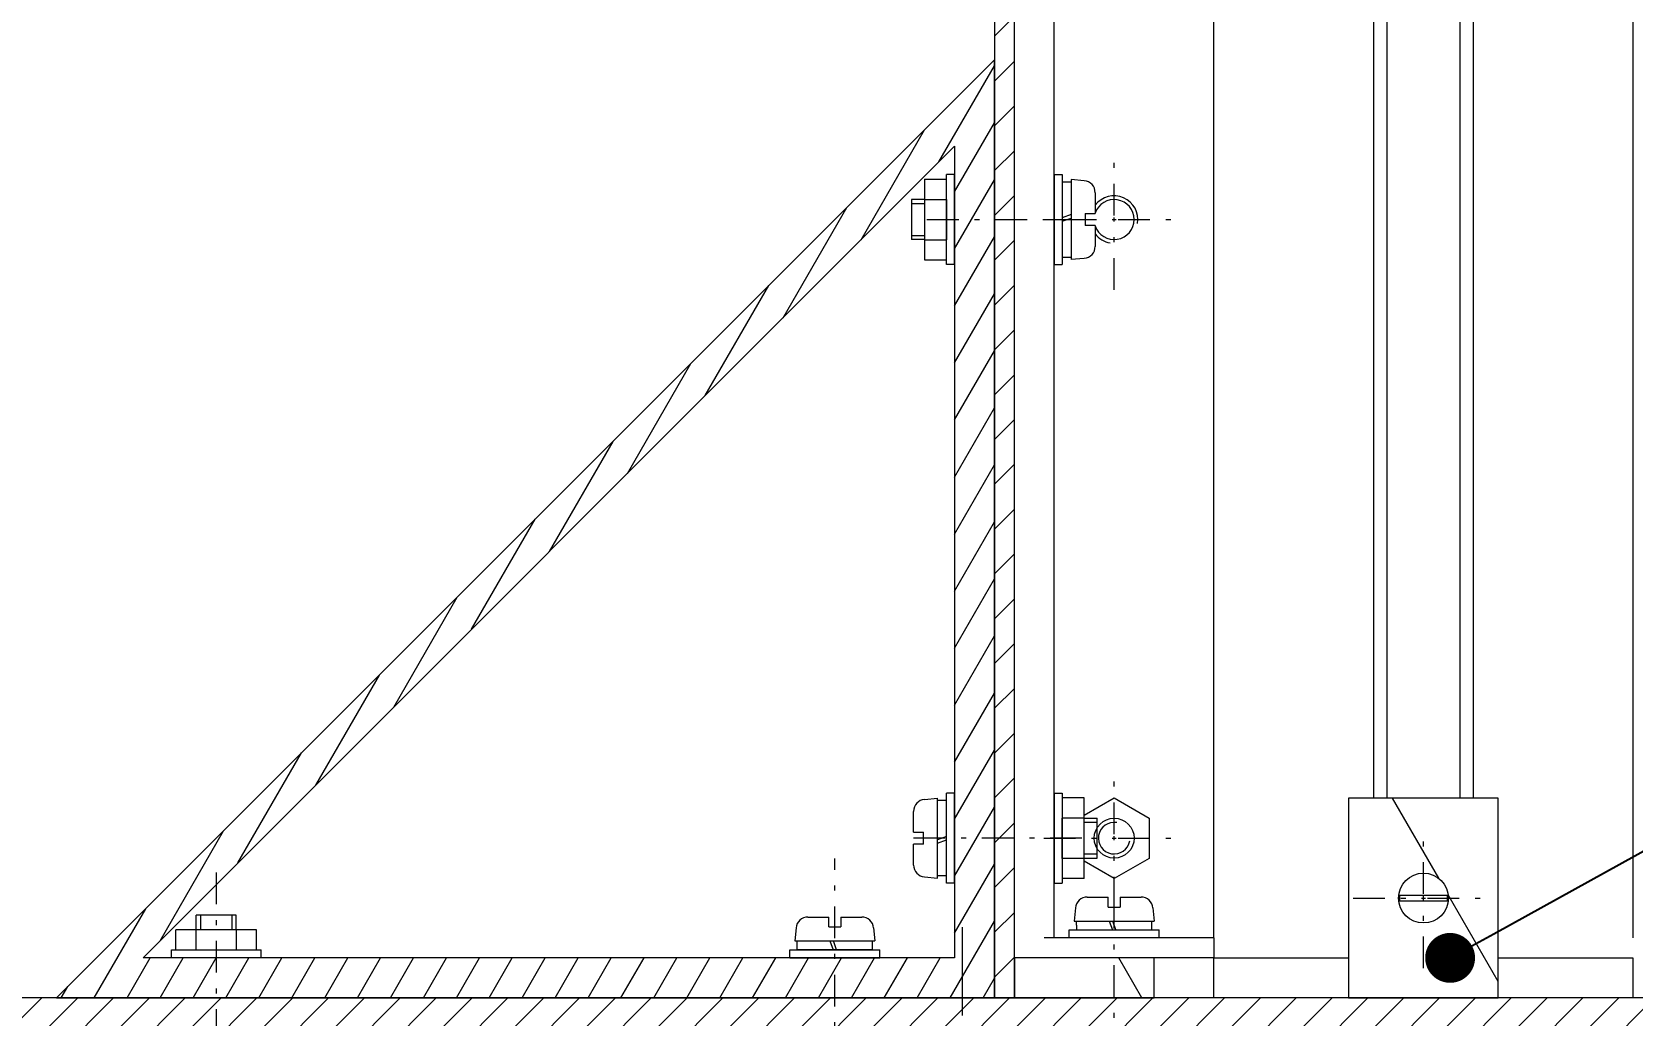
# Model space of a CAD drawing. Header units: millimetres. Extents: x 651 to 8859, y -354 to 894.
# Drawn here: x 2612.65 to 2644.74, y 105.92 to 125.64 of the extents above; entities that cross this region are included whole.
import ezdxf
from ezdxf import colors
from ezdxf.entities.mleader import LeaderData, LeaderLine
from ezdxf.math import Vec2, Vec3

# ---------------------------------------------------------------- set-up
doc = ezdxf.new("R2010")
doc.units = ezdxf.units.MM
doc.linetypes.add('CENTER2', pattern=[28.575, 19.05, -3.175, 3.175, -3.175])
doc.linetypes.add('DASHDOT2', pattern=[12.7, 6.35, -3.175, 0, -3.175])
doc.layers.get('0').update_dxf_attribs({"lineweight": 18})
for name, color, linetype, lineweight in [('cienka', 7, 'Continuous', 9), ('Kreskowanie (ISO)', 7, 'Continuous', 9), ('Widoczne (ISO)', 7, 'Continuous', 18), ('Widoczne wąskie (ISO)', 7, 'Continuous', 9)]:
    doc.layers.add(name, color=color, linetype=linetype, lineweight=lineweight)
doc.styles.get("Standard").update_dxf_attribs({"font": 'tahoma.ttf'})
pattern_1 = [(120.00018, (1761.6154, -521.0996), (-2.749626, -1.587508), [])]

# ---------------------------------------------------------------- blocks, each defined once
blk = doc.blocks.new('*U191')
at = {"layer": 'Widoczne wąskie (ISO)', "color": 0, "linetype": 'DASHDOT2', "ltscale": 0.1, "transparency": 16777216}
blk.add_line((-2.421, 0), (1.26, 0), dxfattribs=at)
blk = doc.blocks.new('*U192')
at = {"layer": 'Widoczne wąskie (ISO)', "color": 0, "linetype": 'DASHDOT2', "ltscale": 0.1, "transparency": 16777216}
blk.add_line((2.421, 0), (-1.26, 0), dxfattribs=at)
blk = doc.blocks.new('*U197')
at = {"layer": 'Widoczne wąskie (ISO)', "color": 0, "linetype": 'DASHDOT2', "ltscale": 0.1, "transparency": 16777216}
blk.add_line((0, 3.58), (0, -2.123), dxfattribs=at)
blk = doc.blocks.new('*U198')
at = {"layer": 'Widoczne wąskie (ISO)', "color": 0, "linetype": 'DASHDOT2', "ltscale": 0.1, "transparency": 16777216}
blk.add_line((0, -3.58), (0, 2.123), dxfattribs=at)
blk = doc.blocks.new('*U199')
at = {"layer": 'Widoczne wąskie (ISO)', "color": 0, "linetype": 'DASHDOT2', "ltscale": 0.1, "transparency": 16777216}
blk.add_line((0, -2.421), (0, 1.26), dxfattribs=at)
blk = doc.blocks.new('*U213')
at = {"layer": 'Widoczne wąskie (ISO)', "color": 0, "linetype": 'CENTER2', "ltscale": 0.1, "transparency": 16777216}
blk.add_line((0, -3.58), (0, 1.051), dxfattribs=at)
blk = doc.blocks.new('_Dot')
at = {"color": 0, "linetype": 'ByBlock', "lineweight": -2}
blk.add_line((-0.5, 0), (-1, 0), dxfattribs=at)
at = {"color": 0, "linetype": 'ByBlock', "const_width": 0.5}
blk.add_lwpolyline([(-0.25, 0, 1), (0.25, 0, 1)], format="xyb", close=True, dxfattribs=at)
blk = doc.blocks.new('*U745')
at = {"layer": 'Widoczne wąskie (ISO)', "color": 0, "linetype": 'DASHDOT2', "ltscale": 0.1, "transparency": 16777216}
for p, q in [((0, 0.08164), (0, 1.4082)), ((-1.4082, 0), (-0.08164, 0)), ((0.08164, 0), (1.4082, 0)), ((0, -1.4082), (0, -0.08164))]:
    blk.add_line(p, q, dxfattribs=at)
at = {"layer": 'Widoczne wąskie (ISO)', "color": 0, "linetype": 'Continuous', "ltscale": 0.1, "transparency": 16777216}
for p, q in [((-0.04082, 0), (0.04082, 0)), ((0, -0.04082), (0, 0.04082))]:
    blk.add_line(p, q, dxfattribs=at)
blk = doc.blocks.new('*U747')
at = {"layer": 'Widoczne wąskie (ISO)', "color": 0, "linetype": 'DASHDOT2', "ltscale": 0.1, "transparency": 16777216}
for p, q in [((0, 0.08164), (0, 1.4082)), ((-1.4082, 0), (-0.08164, 0)), ((0.08164, 0), (1.4082, 0)), ((0, -1.4082), (0, -0.08164))]:
    blk.add_line(p, q, dxfattribs=at)
at = {"layer": 'Widoczne wąskie (ISO)', "color": 0, "linetype": 'Continuous', "ltscale": 0.1, "transparency": 16777216}
for p, q in [((-0.04082, 0), (0.04082, 0)), ((0, -0.04082), (0, 0.04082))]:
    blk.add_line(p, q, dxfattribs=at)
blk = doc.blocks.new('*U749')
at = {"layer": 'Widoczne wąskie (ISO)', "color": 0, "linetype": 'DASHDOT2', "ltscale": 0.1, "transparency": 16777216}
for p, q in [((0, 0.08164), (0, 1.4082)), ((-1.4082, 0), (-0.08164, 0)), ((0.08164, 0), (1.4082, 0)), ((0, -1.4082), (0, -0.08164))]:
    blk.add_line(p, q, dxfattribs=at)
at = {"layer": 'Widoczne wąskie (ISO)', "color": 0, "linetype": 'Continuous', "ltscale": 0.1, "transparency": 16777216}
for p, q in [((-0.04082, 0), (0.04082, 0)), ((0, -0.04082), (0, 0.04082))]:
    blk.add_line(p, q, dxfattribs=at)

msp = doc.modelspace()

# ---------------------------------------------------------------- hatches: boundary and pattern name
at = {"layer": 'Kreskowanie (ISO)'}
h = msp.add_hatch(dxfattribs=at)
h.set_pattern_fill('ANSI31', color=256, scale=0.2, style=0)
h.paths.add_polyline_path([(2631.944, 106.281), (2632.344, 106.281), (2632.344, 107.081), (2632.344, 198.281), (2635.144, 198.281), (2635.144, 198.531), (2635.144, 198.705), (2633.144, 198.705), (2633.144, 199.656), (2635.144, 199.656), (2635.144, 199.831), (2635.144, 200.031), (2635.144, 200.505), (2633.144, 200.505), (2633.144, 201.456), (2635.144, 201.456), (2635.144, 201.881), (2635.144, 201.881), (2632.344, 201.881), (2632.344, 205.481), (2632.344, 206.681), (2631.944, 206.681), (2631.944, 125.081)])
h = msp.add_hatch(dxfattribs=at)
h.set_pattern_fill('ANSI31', color=256, scale=0.18, angle=15, style=0)
h.paths.add_polyline_path([(2613.144, 106.281), (2631.944, 106.281), (2631.944, 125.081)])
h.paths.add_polyline_path([(2614.876, 107.081), (2631.144, 123.349), (2631.144, 107.081)], flags=0)
h = msp.add_hatch(dxfattribs=at)
h.set_pattern_fill('ANSI31', color=256, scale=25.4, angle=75.0002, style=0)
h.set_pattern_definition(pattern_1)
h.paths.add_polyline_path([(2639.044, 106.281), (2642.044, 106.281), (2642.044, 110.281), (2639.044, 110.281)])
edge = h.paths.add_edge_path(flags=0)
edge.add_ellipse((2640.544, 108.281), major_axis=(-0.5, 0), ratio=1, start_angle=0, end_angle=360)
h = msp.add_hatch(dxfattribs=at)
h.set_pattern_fill('ANSI31', color=256, scale=25.4, angle=75.0002, style=0)
h.set_pattern_definition(pattern_1)
h.paths.add_polyline_path([(2635.144, 107.081), (2632.344, 107.081), (2632.344, 106.281), (2635.144, 106.281)])
h = msp.add_hatch(dxfattribs=at)
h.set_pattern_fill('ANSI31', color=256, scale=0.16, style=0)
h.paths.add_polyline_path([(2597.308, 106.281), (2597.308, 105.081), (2633.305, 105.081), (2635.305, 105.081), (2717.308, 105.081), (2717.308, 106.281), (2648.744, 106.281), (2645.944, 106.281), (2642.044, 106.281), (2639.044, 106.281), (2635.144, 106.281), (2632.344, 106.281), (2631.944, 106.281), (2613.144, 106.281)])

# ---------------------------------------------------------------- linework, layer by layer
at = {"layer": 'Widoczne (ISO)'}
for p, q in [((2631.944, 206.681), (2631.944, 106.281)), ((2632.344, 106.281), (2632.344, 198.281)), ((2633.144, 107.481), (2633.144, 143.167)), ((2636.344, 107.481), (2636.344, 135.167)), ((2639.544, 135.167), (2639.544, 110.281)), ((2641.544, 135.167), (2641.544, 110.281)), ((2644.744, 135.167), (2644.744, 107.481)), ((2631.944, 125.081), (2613.144, 106.281)), ((2631.944, 106.281), (2631.944, 125.081)), ((2614.876, 107.081), (2631.144, 123.349)), ((2631.144, 123.349), (2631.144, 107.081)), ((2630.544, 122.689), (2630.544, 122.285)), ((2630.544, 122.689), (2630.984, 122.689)), ((2630.984, 120.981), (2630.984, 122.781)), ((2631.144, 122.781), (2630.984, 122.781)), ((2631.144, 120.981), (2631.144, 122.781)), ((2633.144, 122.781), (2633.144, 122.281)), ((2633.144, 122.781), (2633.304, 122.781)), ((2633.304, 122.781), (2633.304, 120.981)), ((2633.304, 122.636), (2633.484, 122.636)), ((2633.304, 122.636), (2633.304, 121.126)), ((2633.484, 122.681), (2633.484, 121.081)), ((2633.745, 122.658), (2633.484, 122.681)), ((2630.284, 122.281), (2630.284, 121.481)), ((2630.544, 122.281), (2630.284, 122.281)), ((2630.544, 122.285), (2630.544, 121.476)), ((2630.544, 122.285), (2630.984, 122.285)), ((2630.984, 122.285), (2630.984, 121.476)), ((2633.144, 122.281), (2633.144, 120.981)), ((2633.964, 122.419), (2633.964, 122.001)), ((2633.484, 121.982), (2633.304, 121.917)), ((2633.764, 122.001), (2633.964, 122.001)), ((2633.764, 122.001), (2633.764, 121.761)), ((2633.304, 121.845), (2633.484, 121.91)), ((2633.964, 121.761), (2633.764, 121.761)), ((2633.964, 121.761), (2633.964, 121.343)), ((2630.544, 121.481), (2630.284, 121.481)), ((2630.544, 121.476), (2630.544, 121.072)), ((2630.544, 121.476), (2630.984, 121.476)), ((2630.544, 121.072), (2630.984, 121.072)), ((2633.304, 121.126), (2633.484, 121.126)), ((2633.745, 121.103), (2633.484, 121.081)), ((2631.144, 120.981), (2630.984, 120.981)), ((2633.144, 120.981), (2633.304, 120.981)), ((2630.544, 110.258), (2630.804, 110.281)), ((2630.804, 108.681), (2630.804, 110.281)), ((2630.984, 110.236), (2630.804, 110.236)), ((2630.984, 108.581), (2630.984, 110.381)), ((2631.144, 110.381), (2630.984, 110.381)), ((2630.984, 108.726), (2630.984, 110.236)), ((2631.144, 109.081), (2631.144, 110.381)), ((2633.144, 110.381), (2633.144, 108.581)), ((2633.144, 110.381), (2633.304, 110.381)), ((2633.304, 110.381), (2633.304, 108.581)), ((2633.744, 110.289), (2633.304, 110.289)), ((2633.744, 109.942), (2634.344, 110.289)), ((2633.744, 109.885), (2633.744, 110.289)), ((2634.344, 110.289), (2635.044, 109.885)), ((2642.044, 110.281), (2639.044, 110.281)), ((2639.044, 110.281), (2639.044, 106.281)), ((2642.044, 106.281), (2642.044, 110.281)), ((2630.324, 109.601), (2630.324, 110.019)), ((2633.744, 109.885), (2633.304, 109.885)), ((2633.304, 109.076), (2633.304, 109.885)), ((2633.744, 109.076), (2633.744, 109.885)), ((2633.744, 109.881), (2634.004, 109.881)), ((2634.004, 109.081), (2634.004, 109.881)), ((2635.044, 109.885), (2635.044, 109.076)), ((2630.324, 109.601), (2630.524, 109.601)), ((2630.524, 109.361), (2630.524, 109.601)), ((2630.984, 109.517), (2630.804, 109.451)), ((2630.804, 109.379), (2630.984, 109.445)), ((2630.524, 109.361), (2630.324, 109.361)), ((2630.324, 108.943), (2630.324, 109.361)), ((2631.144, 108.581), (2631.144, 109.081)), ((2633.744, 109.076), (2633.304, 109.076)), ((2633.744, 109.081), (2634.004, 109.081)), ((2633.744, 108.672), (2633.744, 109.076)), ((2634.344, 108.672), (2633.744, 109.019)), ((2635.044, 109.076), (2634.344, 108.672)), ((2630.544, 108.703), (2630.804, 108.681)), ((2630.984, 108.726), (2630.804, 108.726)), ((2631.144, 108.581), (2630.984, 108.581)), ((2633.144, 108.581), (2633.304, 108.581)), ((2633.744, 108.672), (2633.304, 108.672)), ((2633.806, 108.301), (2634.224, 108.301)), ((2634.224, 108.101), (2634.224, 108.301)), ((2634.464, 108.301), (2634.464, 108.101)), ((2634.464, 108.301), (2634.883, 108.301)), ((2640.066, 108.341), (2640.223, 108.341)), ((2640.223, 108.221), (2640.066, 108.221)), ((2640.223, 108.341), (2640.866, 108.341)), ((2640.866, 108.221), (2640.223, 108.221)), ((2640.866, 108.341), (2641.023, 108.341)), ((2641.023, 108.221), (2640.866, 108.221)), ((2616.744, 107.941), (2615.944, 107.941)), ((2615.944, 107.641), (2615.944, 107.941)), ((2616.744, 107.641), (2616.744, 107.941)), ((2628.206, 107.901), (2628.624, 107.901)), ((2628.624, 107.701), (2628.624, 107.901)), ((2628.864, 107.901), (2628.864, 107.701)), ((2628.864, 107.901), (2629.283, 107.901)), ((2633.567, 108.082), (2633.544, 107.821)), ((2634.224, 108.101), (2634.464, 108.101)), ((2635.122, 108.082), (2635.144, 107.821)), ((2615.941, 107.641), (2615.536, 107.641)), ((2615.536, 107.241), (2615.536, 107.641)), ((2616.749, 107.641), (2615.941, 107.641)), ((2615.941, 107.241), (2615.941, 107.641)), ((2617.153, 107.641), (2616.749, 107.641)), ((2616.749, 107.241), (2616.749, 107.641)), ((2617.153, 107.241), (2617.153, 107.641)), ((2627.967, 107.682), (2627.944, 107.421)), ((2628.624, 107.701), (2628.864, 107.701)), ((2629.522, 107.682), (2629.544, 107.421)), ((2633.444, 107.641), (2635.244, 107.641)), ((2633.444, 107.481), (2633.444, 107.641)), ((2633.544, 107.821), (2635.144, 107.821)), ((2633.589, 107.74), (2633.589, 107.821)), ((2634.243, 107.821), (2634.308, 107.641)), ((2634.38, 107.641), (2634.315, 107.821)), ((2635.099, 107.641), (2635.099, 107.821)), ((2635.099, 107.641), (2635.099, 107.821)), ((2635.244, 107.481), (2635.244, 107.641)), ((2615.444, 107.241), (2617.244, 107.241)), ((2615.444, 107.081), (2615.444, 107.241)), ((2617.244, 107.081), (2617.244, 107.241)), ((2627.844, 107.241), (2629.644, 107.241)), ((2627.844, 107.081), (2627.844, 107.241)), ((2627.844, 107.241), (2629.644, 107.241)), ((2627.844, 107.081), (2627.844, 107.241)), ((2627.944, 107.421), (2629.544, 107.421)), ((2627.989, 107.241), (2627.989, 107.421)), ((2629.499, 107.241), (2627.989, 107.241)), ((2628.643, 107.421), (2628.708, 107.241)), ((2628.78, 107.241), (2628.715, 107.421)), ((2629.499, 107.241), (2629.499, 107.421)), ((2629.644, 107.081), (2629.644, 107.241)), ((2629.644, 107.081), (2629.644, 107.241)), ((2629.644, 107.081), (2629.644, 107.241)), ((2636.344, 107.481), (2632.944, 107.481)), ((2636.344, 107.481), (2636.344, 107.081)), ((2631.144, 107.081), (2614.876, 107.081)), ((2627.844, 107.081), (2628.344, 107.081)), ((2627.844, 107.081), (2628.344, 107.081)), ((2628.344, 107.081), (2629.644, 107.081)), ((2628.344, 107.081), (2629.644, 107.081)), ((2635.144, 107.081), (2632.344, 107.081)), ((2632.344, 107.081), (2632.344, 106.281)), ((2635.144, 106.281), (2635.144, 107.081)), ((2636.344, 107.081), (2635.144, 107.081)), ((2636.344, 107.081), (2639.044, 107.081)), ((2636.344, 106.281), (2636.344, 107.081)), ((2642.044, 107.081), (2644.744, 107.081)), ((2644.744, 107.081), (2644.744, 106.281)), ((2717.308, 106.281), (2597.308, 106.281)), ((2613.144, 106.281), (2631.944, 106.281)), ((2631.944, 106.281), (2632.344, 106.281)), ((2632.344, 106.281), (2635.144, 106.281)), ((2639.044, 106.281), (2642.044, 106.281))]:
    msp.add_line(p, q, dxfattribs=at)
for centre, radius in [((2634.344, 109.481), 0.4), ((2640.544, 108.281), 0.5)]:
    msp.add_circle(centre, radius, dxfattribs=at)
for centre, radius, start, end in [((2633.724, 122.419), 0.24, 0, 85), ((2634.344, 121.881), 0.4, 198.1949, 161.8051), ((2633.724, 121.343), 0.24, 275, 0), ((2630.564, 110.019), 0.24, 95, 180), ((2630.564, 108.943), 0.24, 180, 265), ((2633.806, 108.061), 0.24, 90, 175), ((2634.883, 108.061), 0.24, 5, 90), ((2640.544, 108.281), 0.482, 172.8501, 187.1499), ((2640.544, 108.281), 0.482, 352.8501, 7.1499), ((2628.206, 107.661), 0.24, 90, 175), ((2629.283, 107.661), 0.24, 5, 90)]:
    msp.add_arc(centre, radius, start, end, dxfattribs=at)
msp.add_ellipse((2634.344, 107.74), major_axis=(0, -2.074), ratio=0.36397, start_param=4.712389, end_param=4.760089, dxfattribs=at)
at = {"layer": 'Widoczne wąskie (ISO)'}
for p, q in [((2639.807, 135.167), (2639.807, 110.281)), ((2641.281, 110.281), (2641.281, 135.167)), ((2633.144, 120.981), (2633.144, 122.781)), ((2630.544, 122.197), (2630.284, 122.197)), ((2630.284, 121.564), (2630.544, 121.564)), ((2631.144, 108.581), (2631.144, 110.381)), ((2634.004, 109.797), (2633.744, 109.797)), ((2633.744, 109.164), (2634.004, 109.164)), ((2616.028, 107.941), (2616.028, 107.641)), ((2616.661, 107.641), (2616.661, 107.941))]:
    msp.add_line(p, q, dxfattribs=at)
for centre, radius, start, end in [((2634.344, 121.881), 0.476, 350, 143.0018), ((2634.344, 121.881), 0.476, 216.9982, 260), ((2634.344, 109.481), 0.316, 80, 350)]:
    msp.add_arc(centre, radius, start, end, dxfattribs=at)

# ---------------------------------------------------------------- block references
at = {"layer": 'Widoczne wąskie (ISO)', "linetype": 'DASHDOT2', "ltscale": 0.1}
for name, p in [('*U749', (2634.344, 121.881)), ('*U191', (2633.013, 121.881)), ('*U745', (2634.344, 109.481)), ('*U192', (2631.276, 109.481)), ('*U747', (2640.544, 108.281)), ('*U198', (2628.744, 106.949)), ('*U197', (2616.344, 105.212)), ('*U199', (2634.344, 107.349))]:
    msp.add_blockref(name, p, dxfattribs=at)
at = {"layer": 'Widoczne wąskie (ISO)', "linetype": 'CENTER2', "ltscale": 0.1}
msp.add_blockref('*U213', (2631.305, 106.649), dxfattribs=at)

# ---------------------------------------------------------------- leaders
at = {"layer": 'cienka'}
ml = msp.add_multileader_mtext('Standard', dxfattribs=at)
ml.set_content('24', color=256)
ml.set_leader_properties()
ml.set_arrow_properties(name='DOT')
ml.build(insert=Vec2(0, 0))
ml.multileader.update_dxf_attribs({"has_dogleg": 0, "text_left_attachment_type": 5, "text_right_attachment_type": 6, "text_top_attachment_type": 10, "dogleg_length": 0, "arrow_head_size": 1})
ctx = ml.context
ctx.base_point, ctx.char_height, ctx.arrow_head_size, ctx.landing_gap_size, ctx.plane_origin = Vec3(2666.815, 121.302), 5, 1, 0, Vec3(2739.953, 193.654)
ctx.left_attachment, ctx.right_attachment, ctx.bottom_attachment = 5, 6, 10
notes = []
notes.append((ctx, [(1, (1, 1, 0), (2666.815, 121.302), (1, 0), 0, [(0, [(2641.079, 107.082)], 0, [])])]))
ctx.mtext.insert, ctx.mtext.flow_direction = Vec3(2666.815, 127.406), 5
for ctx, leaders in notes:
    for number, flags, end, landing, length, lines in leaders:
        leader = LeaderData()
        leader.index, (leader.has_last_leader_line, leader.has_dogleg_vector, leader.attachment_direction) = number, flags
        leader.last_leader_point, leader.dogleg_vector, leader.dogleg_length = Vec3(end), Vec3(landing), length
        for number, points, colour, breaks in lines:
            line = LeaderLine()
            line.index, line.vertices, line.color, line.breaks = number, Vec3.list(points), colors.encode_raw_color(colour), breaks
            leader.lines.append(line)
        ctx.leaders.append(leader)

doc.saveas('drawing.dxf')
